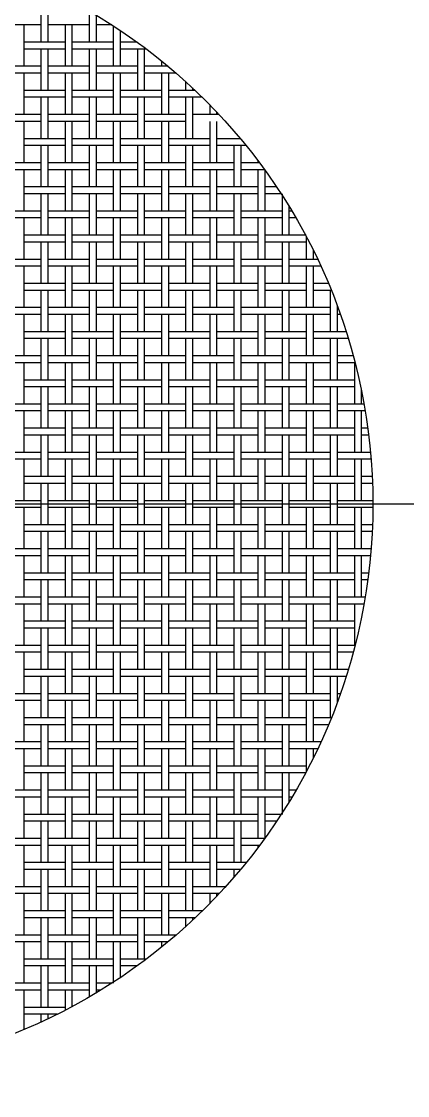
# Model space of a CAD drawing. Extents: x 0.5 to 91.8, y 0 to 64.7.
# Drawn here: x 45.62 to 55.79, y 22.13 to 50.39 of the extents above; entities that cross this region are included whole.
import ezdxf

# ---------------------------------------------------------------- set-up
doc = ezdxf.new("R2010")
doc.units = 0
doc.linetypes.add('CENTER', pattern=[50.8, 31.75, -6.35, 6.35, -6.35])
doc.layers.get('0').update_dxf_attribs({"linetype": 'CONTINUOUS'})
doc.layers.add('CENTER', color=1, linetype='CENTER')

msp = doc.modelspace()

# ---------------------------------------------------------------- linework, layer by layer
at = {"color": 7, "linetype": 'CONTINUOUS'}
for p, q in [((46.135, 50.935), (46.135, 49.845)), ((46.315, 50.935), (46.315, 49.845)), ((47.405, 50.663), (47.405, 49.845)), ((47.585, 50.557), (47.585, 49.845)), ((46.135, 50.3), (45.045, 50.3)), ((45.68, 50.3), (45.68, 49.21)), ((47.405, 50.3), (46.315, 50.3)), ((46.77, 50.3), (46.77, 49.21)), ((46.95, 50.3), (46.95, 49.21)), ((47.999, 50.3), (47.585, 50.3)), ((48.04, 50.273), (48.04, 49.21)), ((48.22, 50.154), (48.22, 49.21)), ((46.77, 49.845), (45.68, 49.845)), ((48.04, 49.845), (46.95, 49.845)), ((48.665, 49.845), (48.22, 49.845)), ((46.77, 49.665), (45.68, 49.665)), ((46.135, 49.665), (46.135, 48.575)), ((46.315, 49.665), (46.315, 48.575)), ((48.04, 49.665), (46.95, 49.665)), ((47.405, 49.665), (47.405, 48.575)), ((47.585, 49.665), (47.585, 48.575)), ((48.909, 49.665), (48.22, 49.665)), ((48.675, 49.665), (48.675, 48.575)), ((48.855, 49.665), (48.855, 48.575)), ((46.135, 49.21), (45.045, 49.21)), ((47.405, 49.21), (46.315, 49.21)), ((48.675, 49.21), (47.585, 49.21)), ((49.482, 49.21), (48.855, 49.21)), ((49.31, 49.351), (49.31, 49.21)), ((46.135, 49.03), (45.045, 49.03)), ((45.68, 49.03), (45.68, 47.94)), ((47.405, 49.03), (46.315, 49.03)), ((46.77, 49.03), (46.77, 47.94)), ((46.95, 49.03), (46.95, 47.94)), ((48.675, 49.03), (47.585, 49.03)), ((48.04, 49.03), (48.04, 47.94)), ((48.22, 49.03), (48.22, 47.94)), ((49.694, 49.03), (48.855, 49.03)), ((49.31, 49.03), (49.31, 47.94)), ((49.49, 49.03), (49.49, 47.94)), ((49.945, 48.807), (49.945, 48.575)), ((50.125, 48.642), (50.125, 48.575)), ((46.77, 48.575), (45.68, 48.575)), ((46.77, 48.395), (45.68, 48.395)), ((46.135, 48.395), (46.135, 47.305)), ((46.315, 48.395), (46.315, 47.305)), ((48.04, 48.575), (46.95, 48.575)), ((48.04, 48.395), (46.95, 48.395)), ((47.405, 48.395), (47.405, 47.305)), ((47.585, 48.395), (47.585, 47.305)), ((49.31, 48.575), (48.22, 48.575)), ((49.31, 48.395), (48.22, 48.395)), ((48.675, 48.395), (48.675, 47.305)), ((48.855, 48.395), (48.855, 47.305)), ((50.196, 48.575), (49.49, 48.575)), ((50.383, 48.395), (49.49, 48.395)), ((49.945, 48.395), (49.945, 47.305)), ((50.125, 48.395), (50.125, 47.305)), ((50.58, 48.197), (50.58, 47.94)), ((46.135, 47.94), (45.045, 47.94)), ((47.405, 47.94), (46.315, 47.94)), ((48.675, 47.94), (47.585, 47.94)), ((49.945, 47.94), (48.855, 47.94)), ((50.827, 47.94), (50.125, 47.94)), ((50.76, 48.011), (50.76, 47.94)), ((46.135, 47.76), (45.045, 47.76)), ((45.68, 47.76), (45.68, 46.67)), ((47.405, 47.76), (46.315, 47.76)), ((46.77, 47.76), (46.77, 46.67)), ((46.95, 47.76), (46.95, 46.67)), ((48.675, 47.76), (47.585, 47.76)), ((48.04, 47.76), (48.04, 46.67)), ((48.22, 47.76), (48.22, 46.67)), ((49.945, 47.76), (48.855, 47.76)), ((49.31, 47.76), (49.31, 46.67)), ((49.49, 47.76), (49.49, 46.67)), ((50.58, 47.76), (50.58, 46.67)), ((50.76, 47.76), (50.76, 46.67)), ((46.77, 47.305), (45.68, 47.305)), ((48.04, 47.305), (46.95, 47.305)), ((49.31, 47.305), (48.22, 47.305)), ((50.58, 47.305), (49.49, 47.305)), ((51.389, 47.305), (50.76, 47.305)), ((46.77, 47.125), (45.68, 47.125)), ((46.135, 47.125), (46.135, 46.035)), ((46.315, 47.125), (46.315, 46.035)), ((48.04, 47.125), (46.95, 47.125)), ((47.405, 47.125), (47.405, 46.035)), ((47.585, 47.125), (47.585, 46.035)), ((49.31, 47.125), (48.22, 47.125)), ((48.675, 47.125), (48.675, 46.035)), ((48.855, 47.125), (48.855, 46.035)), ((50.58, 47.125), (49.49, 47.125)), ((49.945, 47.125), (49.945, 46.035)), ((50.125, 47.125), (50.125, 46.035)), ((51.537, 47.125), (50.76, 47.125)), ((51.215, 47.125), (51.215, 46.035)), ((51.395, 47.125), (51.395, 46.035)), ((46.135, 46.67), (45.045, 46.67)), ((47.405, 46.67), (46.315, 46.67)), ((48.675, 46.67), (47.585, 46.67)), ((49.945, 46.67), (48.855, 46.67)), ((51.215, 46.67), (50.125, 46.67)), ((51.89, 46.67), (51.395, 46.67)), ((51.85, 46.723), (51.85, 46.67)), ((46.135, 46.49), (45.045, 46.49)), ((45.68, 46.49), (45.68, 45.4)), ((47.405, 46.49), (46.315, 46.49)), ((46.77, 46.49), (46.77, 45.4)), ((46.95, 46.49), (46.95, 45.4)), ((48.675, 46.49), (47.585, 46.49)), ((48.04, 46.49), (48.04, 45.4)), ((48.22, 46.49), (48.22, 45.4)), ((49.945, 46.49), (48.855, 46.49)), ((49.31, 46.49), (49.31, 45.4)), ((49.49, 46.49), (49.49, 45.4)), ((51.215, 46.49), (50.125, 46.49)), ((50.58, 46.49), (50.58, 45.4)), ((50.76, 46.49), (50.76, 45.4)), ((52.023, 46.49), (51.395, 46.49)), ((51.85, 46.49), (51.85, 45.4)), ((52.03, 46.49), (52.03, 45.4)), ((46.77, 46.035), (45.68, 46.035)), ((46.77, 45.855), (45.68, 45.855)), ((46.135, 45.855), (46.135, 44.765)), ((46.315, 45.855), (46.315, 44.765)), ((48.04, 46.035), (46.95, 46.035)), ((48.04, 45.855), (46.95, 45.855)), ((47.405, 45.855), (47.405, 44.765)), ((47.585, 45.855), (47.585, 44.765)), ((49.31, 46.035), (48.22, 46.035)), ((49.31, 45.855), (48.22, 45.855)), ((48.675, 45.855), (48.675, 44.765)), ((48.855, 45.855), (48.855, 44.765)), ((50.58, 46.035), (49.49, 46.035)), ((50.58, 45.855), (49.49, 45.855)), ((49.945, 45.855), (49.945, 44.765)), ((50.125, 45.855), (50.125, 44.765)), ((51.85, 46.035), (50.76, 46.035)), ((51.85, 45.855), (50.76, 45.855)), ((51.215, 45.855), (51.215, 44.765)), ((51.395, 45.855), (51.395, 44.765)), ((52.34, 46.035), (52.03, 46.035)), ((52.459, 45.855), (52.03, 45.855)), ((52.485, 45.855), (52.485, 44.765)), ((52.665, 45.527), (52.665, 44.765)), ((46.135, 45.4), (45.045, 45.4)), ((47.405, 45.4), (46.315, 45.4)), ((48.675, 45.4), (47.585, 45.4)), ((49.945, 45.4), (48.855, 45.4)), ((51.215, 45.4), (50.125, 45.4)), ((52.485, 45.4), (51.395, 45.4)), ((52.742, 45.4), (52.665, 45.4)), ((46.135, 45.22), (45.045, 45.22)), ((45.68, 45.22), (45.68, 44.13)), ((47.405, 45.22), (46.315, 45.22)), ((46.77, 45.22), (46.77, 44.13)), ((46.95, 45.22), (46.95, 44.13)), ((48.675, 45.22), (47.585, 45.22)), ((48.04, 45.22), (48.04, 44.13)), ((48.22, 45.22), (48.22, 44.13)), ((49.945, 45.22), (48.855, 45.22)), ((49.31, 45.22), (49.31, 44.13)), ((49.49, 45.22), (49.49, 44.13)), ((51.215, 45.22), (50.125, 45.22)), ((50.58, 45.22), (50.58, 44.13)), ((50.76, 45.22), (50.76, 44.13)), ((52.485, 45.22), (51.395, 45.22)), ((51.85, 45.22), (51.85, 44.13)), ((52.03, 45.22), (52.03, 44.13)), ((52.848, 45.22), (52.665, 45.22)), ((46.77, 44.765), (45.68, 44.765)), ((48.04, 44.765), (46.95, 44.765)), ((49.31, 44.765), (48.22, 44.765)), ((50.58, 44.765), (49.49, 44.765)), ((51.85, 44.765), (50.76, 44.765)), ((53.12, 44.765), (52.03, 44.765)), ((53.12, 44.731), (53.12, 44.13)), ((46.77, 44.585), (45.68, 44.585)), ((46.135, 44.585), (46.135, 43.495)), ((46.315, 44.585), (46.315, 43.495)), ((48.04, 44.585), (46.95, 44.585)), ((47.405, 44.585), (47.405, 43.495)), ((47.585, 44.585), (47.585, 43.495)), ((49.31, 44.585), (48.22, 44.585)), ((48.675, 44.585), (48.675, 43.495)), ((48.855, 44.585), (48.855, 43.495)), ((50.58, 44.585), (49.49, 44.585)), ((49.945, 44.585), (49.945, 43.495)), ((50.125, 44.585), (50.125, 43.495)), ((51.85, 44.585), (50.76, 44.585)), ((51.215, 44.585), (51.215, 43.495)), ((51.395, 44.585), (51.395, 43.495)), ((53.12, 44.585), (52.03, 44.585)), ((52.485, 44.585), (52.485, 43.495)), ((52.665, 44.585), (52.665, 43.495)), ((53.3, 44.381), (53.3, 44.13)), ((46.135, 44.13), (45.045, 44.13)), ((47.405, 44.13), (46.315, 44.13)), ((48.675, 44.13), (47.585, 44.13)), ((49.945, 44.13), (48.855, 44.13)), ((51.215, 44.13), (50.125, 44.13)), ((52.485, 44.13), (51.395, 44.13)), ((53.423, 44.13), (52.665, 44.13)), ((46.135, 43.95), (45.045, 43.95)), ((45.68, 43.95), (45.68, 42.86)), ((47.405, 43.95), (46.315, 43.95)), ((46.77, 43.95), (46.77, 42.86)), ((46.95, 43.95), (46.95, 42.86)), ((48.675, 43.95), (47.585, 43.95)), ((48.04, 43.95), (48.04, 42.86)), ((48.22, 43.95), (48.22, 42.86)), ((49.945, 43.95), (48.855, 43.95)), ((49.31, 43.95), (49.31, 42.86)), ((49.49, 43.95), (49.49, 42.86)), ((51.215, 43.95), (50.125, 43.95)), ((50.58, 43.95), (50.58, 42.86)), ((50.76, 43.95), (50.76, 42.86)), ((52.485, 43.95), (51.395, 43.95)), ((51.85, 43.95), (51.85, 42.86)), ((52.03, 43.95), (52.03, 42.86)), ((53.507, 43.95), (52.665, 43.95)), ((53.12, 43.95), (53.12, 42.86)), ((53.3, 43.95), (53.3, 42.86)), ((46.77, 43.495), (45.68, 43.495)), ((46.77, 43.315), (45.68, 43.315)), ((46.135, 43.315), (46.135, 42.225)), ((46.315, 43.315), (46.315, 42.225)), ((48.04, 43.495), (46.95, 43.495)), ((48.04, 43.315), (46.95, 43.315)), ((47.405, 43.315), (47.405, 42.225)), ((47.585, 43.315), (47.585, 42.225)), ((49.31, 43.495), (48.22, 43.495)), ((49.31, 43.315), (48.22, 43.315)), ((48.675, 43.315), (48.675, 42.225)), ((48.855, 43.315), (48.855, 42.225)), ((50.58, 43.495), (49.49, 43.495)), ((50.58, 43.315), (49.49, 43.315)), ((49.945, 43.315), (49.945, 42.225)), ((50.125, 43.315), (50.125, 42.225)), ((51.85, 43.495), (50.76, 43.495)), ((51.85, 43.315), (50.76, 43.315)), ((51.215, 43.315), (51.215, 42.225)), ((51.395, 43.315), (51.395, 42.225)), ((53.12, 43.495), (52.03, 43.495)), ((53.12, 43.315), (52.03, 43.315)), ((52.485, 43.315), (52.485, 42.225)), ((52.665, 43.315), (52.665, 42.225)), ((53.707, 43.495), (53.3, 43.495)), ((53.781, 43.315), (53.3, 43.315)), ((53.755, 43.315), (53.755, 42.225)), ((46.135, 42.86), (45.045, 42.86)), ((46.135, 42.68), (45.045, 42.68)), ((45.68, 42.68), (45.68, 41.59)), ((47.405, 42.86), (46.315, 42.86)), ((47.405, 42.68), (46.315, 42.68)), ((46.77, 42.68), (46.77, 41.59)), ((46.95, 42.68), (46.95, 41.59)), ((48.675, 42.86), (47.585, 42.86)), ((48.675, 42.68), (47.585, 42.68)), ((48.04, 42.68), (48.04, 41.59)), ((48.22, 42.68), (48.22, 41.59)), ((49.945, 42.86), (48.855, 42.86)), ((49.945, 42.68), (48.855, 42.68)), ((49.31, 42.68), (49.31, 41.59)), ((49.49, 42.68), (49.49, 41.59)), ((51.215, 42.86), (50.125, 42.86)), ((51.215, 42.68), (50.125, 42.68)), ((50.58, 42.68), (50.58, 41.59)), ((50.76, 42.68), (50.76, 41.59)), ((52.485, 42.86), (51.395, 42.86)), ((52.485, 42.68), (51.395, 42.68)), ((51.85, 42.68), (51.85, 41.59)), ((52.03, 42.68), (52.03, 41.59)), ((53.755, 42.86), (52.665, 42.86)), ((53.755, 42.68), (52.665, 42.68)), ((53.12, 42.68), (53.12, 41.59)), ((53.3, 42.68), (53.3, 41.59)), ((53.935, 42.917), (53.935, 42.225)), ((53.956, 42.86), (53.935, 42.86)), ((54.021, 42.68), (53.935, 42.68)), ((46.77, 42.225), (45.68, 42.225)), ((48.04, 42.225), (46.95, 42.225)), ((49.31, 42.225), (48.22, 42.225)), ((50.58, 42.225), (49.49, 42.225)), ((51.85, 42.225), (50.76, 42.225)), ((53.12, 42.225), (52.03, 42.225)), ((54.174, 42.225), (53.3, 42.225)), ((46.77, 42.045), (45.68, 42.045)), ((46.135, 42.045), (46.135, 40.955)), ((46.315, 42.045), (46.315, 40.955)), ((48.04, 42.045), (46.95, 42.045)), ((47.405, 42.045), (47.405, 40.955)), ((47.585, 42.045), (47.585, 40.955)), ((49.31, 42.045), (48.22, 42.045)), ((48.675, 42.045), (48.675, 40.955)), ((48.855, 42.045), (48.855, 40.955)), ((50.58, 42.045), (49.49, 42.045)), ((49.945, 42.045), (49.945, 40.955)), ((50.125, 42.045), (50.125, 40.955)), ((51.85, 42.045), (50.76, 42.045)), ((51.215, 42.045), (51.215, 40.955)), ((51.395, 42.045), (51.395, 40.955)), ((53.12, 42.045), (52.03, 42.045)), ((52.485, 42.045), (52.485, 40.955)), ((52.665, 42.045), (52.665, 40.955)), ((54.229, 42.045), (53.3, 42.045)), ((53.755, 42.045), (53.755, 40.955)), ((53.935, 42.045), (53.935, 40.955)), ((46.135, 41.59), (45.045, 41.59)), ((47.405, 41.59), (46.315, 41.59)), ((48.675, 41.59), (47.585, 41.59)), ((49.945, 41.59), (48.855, 41.59)), ((51.215, 41.59), (50.125, 41.59)), ((52.485, 41.59), (51.395, 41.59)), ((53.755, 41.59), (52.665, 41.59)), ((54.36, 41.59), (53.935, 41.59)), ((46.135, 41.41), (45.045, 41.41)), ((45.68, 41.41), (45.68, 40.32)), ((47.405, 41.41), (46.315, 41.41)), ((46.77, 41.41), (46.77, 40.32)), ((46.95, 41.41), (46.95, 40.32)), ((48.675, 41.41), (47.585, 41.41)), ((48.04, 41.41), (48.04, 40.32)), ((48.22, 41.41), (48.22, 40.32)), ((49.945, 41.41), (48.855, 41.41)), ((49.31, 41.41), (49.31, 40.32)), ((49.49, 41.41), (49.49, 40.32)), ((51.215, 41.41), (50.125, 41.41)), ((50.58, 41.41), (50.58, 40.32)), ((50.76, 41.41), (50.76, 40.32)), ((52.485, 41.41), (51.395, 41.41)), ((51.85, 41.41), (51.85, 40.32)), ((52.03, 41.41), (52.03, 40.32)), ((53.755, 41.41), (52.665, 41.41)), ((53.12, 41.41), (53.12, 40.32)), ((53.3, 41.41), (53.3, 40.32)), ((54.407, 41.41), (53.935, 41.41)), ((54.39, 41.41), (54.39, 40.32)), ((46.77, 40.955), (45.68, 40.955)), ((46.77, 40.775), (45.68, 40.775)), ((46.135, 40.775), (46.135, 39.685)), ((46.315, 40.775), (46.315, 39.685)), ((48.04, 40.955), (46.95, 40.955)), ((48.04, 40.775), (46.95, 40.775)), ((47.405, 40.775), (47.405, 39.685)), ((47.585, 40.775), (47.585, 39.685)), ((49.31, 40.955), (48.22, 40.955)), ((49.31, 40.775), (48.22, 40.775)), ((48.675, 40.775), (48.675, 39.685)), ((48.855, 40.775), (48.855, 39.685)), ((50.58, 40.955), (49.49, 40.955)), ((50.58, 40.775), (49.49, 40.775)), ((49.945, 40.775), (49.945, 39.685)), ((50.125, 40.775), (50.125, 39.685)), ((51.85, 40.955), (50.76, 40.955)), ((51.85, 40.775), (50.76, 40.775)), ((51.215, 40.775), (51.215, 39.685)), ((51.395, 40.775), (51.395, 39.685)), ((53.12, 40.955), (52.03, 40.955)), ((53.12, 40.775), (52.03, 40.775)), ((52.485, 40.775), (52.485, 39.685)), ((52.665, 40.775), (52.665, 39.685)), ((54.39, 40.955), (53.3, 40.955)), ((54.39, 40.775), (53.3, 40.775)), ((53.755, 40.775), (53.755, 39.685)), ((53.935, 40.775), (53.935, 39.685)), ((54.57, 40.7), (54.57, 40.32)), ((46.135, 40.32), (45.045, 40.32)), ((46.135, 40.14), (45.045, 40.14)), ((45.68, 40.14), (45.68, 39.05)), ((47.405, 40.32), (46.315, 40.32)), ((47.405, 40.14), (46.315, 40.14)), ((46.77, 40.14), (46.77, 39.05)), ((46.95, 40.14), (46.95, 39.05)), ((48.675, 40.32), (47.585, 40.32)), ((48.675, 40.14), (47.585, 40.14)), ((48.04, 40.14), (48.04, 39.05)), ((48.22, 40.14), (48.22, 39.05)), ((49.945, 40.32), (48.855, 40.32)), ((49.945, 40.14), (48.855, 40.14)), ((49.31, 40.14), (49.31, 39.05)), ((49.49, 40.14), (49.49, 39.05)), ((51.215, 40.32), (50.125, 40.32)), ((51.215, 40.14), (50.125, 40.14)), ((50.58, 40.14), (50.58, 39.05)), ((50.76, 40.14), (50.76, 39.05)), ((52.485, 40.32), (51.395, 40.32)), ((52.485, 40.14), (51.395, 40.14)), ((51.85, 40.14), (51.85, 39.05)), ((52.03, 40.14), (52.03, 39.05)), ((53.755, 40.32), (52.665, 40.32)), ((53.755, 40.14), (52.665, 40.14)), ((53.12, 40.14), (53.12, 39.05)), ((53.3, 40.14), (53.3, 39.05)), ((54.643, 40.32), (53.935, 40.32)), ((54.674, 40.14), (53.935, 40.14)), ((54.39, 40.14), (54.39, 39.05)), ((54.57, 40.14), (54.57, 39.05)), ((46.77, 39.685), (45.68, 39.685)), ((48.04, 39.685), (46.95, 39.685)), ((49.31, 39.685), (48.22, 39.685)), ((50.58, 39.685), (49.49, 39.685)), ((51.85, 39.685), (50.76, 39.685)), ((53.12, 39.685), (52.03, 39.685)), ((54.39, 39.685), (53.3, 39.685)), ((54.742, 39.685), (54.57, 39.685)), ((46.77, 39.505), (45.68, 39.505)), ((46.135, 39.505), (46.135, 38.415)), ((46.315, 39.505), (46.315, 38.415)), ((48.04, 39.505), (46.95, 39.505)), ((47.405, 39.505), (47.405, 38.415)), ((47.585, 39.505), (47.585, 38.415)), ((49.31, 39.505), (48.22, 39.505)), ((48.675, 39.505), (48.675, 38.415)), ((48.855, 39.505), (48.855, 38.415)), ((50.58, 39.505), (49.49, 39.505)), ((49.945, 39.505), (49.945, 38.415)), ((50.125, 39.505), (50.125, 38.415)), ((51.85, 39.505), (50.76, 39.505)), ((51.215, 39.505), (51.215, 38.415)), ((51.395, 39.505), (51.395, 38.415)), ((53.12, 39.505), (52.03, 39.505)), ((52.485, 39.505), (52.485, 38.415)), ((52.665, 39.505), (52.665, 38.415)), ((54.39, 39.505), (53.3, 39.505)), ((53.755, 39.505), (53.755, 38.415)), ((53.935, 39.505), (53.935, 38.415)), ((54.765, 39.505), (54.57, 39.505)), ((46.135, 39.05), (45.045, 39.05)), ((47.405, 39.05), (46.315, 39.05)), ((48.675, 39.05), (47.585, 39.05)), ((49.945, 39.05), (48.855, 39.05)), ((51.215, 39.05), (50.125, 39.05)), ((52.485, 39.05), (51.395, 39.05)), ((53.755, 39.05), (52.665, 39.05)), ((54.814, 39.05), (53.935, 39.05)), ((46.135, 38.87), (45.045, 38.87)), ((45.68, 38.87), (45.68, 37.78)), ((47.405, 38.87), (46.315, 38.87)), ((46.77, 38.87), (46.77, 37.78)), ((46.95, 38.87), (46.95, 37.78)), ((48.675, 38.87), (47.585, 38.87)), ((48.04, 38.87), (48.04, 37.78)), ((48.22, 38.87), (48.22, 37.78)), ((49.945, 38.87), (48.855, 38.87)), ((49.31, 38.87), (49.31, 37.78)), ((49.49, 38.87), (49.49, 37.78)), ((51.215, 38.87), (50.125, 38.87)), ((50.58, 38.87), (50.58, 37.78)), ((50.76, 38.87), (50.76, 37.78)), ((52.485, 38.87), (51.395, 38.87)), ((51.85, 38.87), (51.85, 37.78)), ((52.03, 38.87), (52.03, 37.78)), ((53.755, 38.87), (52.665, 38.87)), ((53.12, 38.87), (53.12, 37.78)), ((53.3, 38.87), (53.3, 37.78)), ((54.829, 38.87), (53.935, 38.87)), ((54.39, 38.87), (54.39, 37.78)), ((54.57, 38.87), (54.57, 37.78)), ((46.77, 38.415), (45.68, 38.415)), ((46.77, 38.235), (45.68, 38.235)), ((46.135, 38.235), (46.135, 37.145)), ((46.315, 38.235), (46.315, 37.145)), ((48.04, 38.415), (46.95, 38.415)), ((48.04, 38.235), (46.95, 38.235)), ((47.405, 38.235), (47.405, 37.145)), ((47.585, 38.235), (47.585, 37.145)), ((49.31, 38.415), (48.22, 38.415)), ((49.31, 38.235), (48.22, 38.235)), ((48.675, 38.235), (48.675, 37.145)), ((48.855, 38.235), (48.855, 37.145)), ((50.58, 38.415), (49.49, 38.415)), ((50.58, 38.235), (49.49, 38.235)), ((49.945, 38.235), (49.945, 37.145)), ((50.125, 38.235), (50.125, 37.145)), ((51.85, 38.415), (50.76, 38.415)), ((51.85, 38.235), (50.76, 38.235)), ((51.215, 38.235), (51.215, 37.145)), ((51.395, 38.235), (51.395, 37.145)), ((53.12, 38.415), (52.03, 38.415)), ((53.12, 38.235), (52.03, 38.235)), ((52.485, 38.235), (52.485, 37.145)), ((52.665, 38.235), (52.665, 37.145)), ((54.39, 38.415), (53.3, 38.415)), ((54.39, 38.235), (53.3, 38.235)), ((53.755, 38.235), (53.755, 37.145)), ((53.935, 38.235), (53.935, 37.145)), ((54.858, 38.415), (54.57, 38.415)), ((54.875, 38.235), (54.57, 38.235)), ((46.135, 37.78), (45.045, 37.78)), ((46.135, 37.6), (45.045, 37.6)), ((45.68, 37.6), (45.68, 36.51)), ((47.405, 37.78), (46.315, 37.78)), ((47.405, 37.6), (46.315, 37.6)), ((46.77, 37.6), (46.77, 36.51)), ((46.95, 37.6), (46.95, 36.51)), ((48.675, 37.78), (47.585, 37.78)), ((48.675, 37.6), (47.585, 37.6)), ((48.04, 37.6), (48.04, 36.51)), ((48.22, 37.6), (48.22, 36.51)), ((49.945, 37.78), (48.855, 37.78)), ((49.945, 37.6), (48.855, 37.6)), ((49.31, 37.6), (49.31, 36.51)), ((49.49, 37.6), (49.49, 36.51)), ((51.215, 37.78), (50.125, 37.78)), ((51.215, 37.6), (50.125, 37.6)), ((50.58, 37.6), (50.58, 36.51)), ((50.76, 37.6), (50.76, 36.51)), ((52.485, 37.78), (51.395, 37.78)), ((52.485, 37.6), (51.395, 37.6)), ((51.85, 37.6), (51.85, 36.51)), ((52.03, 37.6), (52.03, 36.51)), ((53.755, 37.78), (52.665, 37.78)), ((53.755, 37.6), (52.665, 37.6)), ((53.12, 37.6), (53.12, 36.51)), ((53.3, 37.6), (53.3, 36.51)), ((54.875, 37.78), (53.935, 37.78)), ((54.875, 37.6), (53.935, 37.6)), ((54.39, 37.6), (54.39, 36.51)), ((54.57, 37.6), (54.57, 36.51)), ((46.77, 37.145), (45.68, 37.145)), ((48.04, 37.145), (46.95, 37.145)), ((49.31, 37.145), (48.22, 37.145)), ((50.58, 37.145), (49.49, 37.145)), ((51.85, 37.145), (50.76, 37.145)), ((53.12, 37.145), (52.03, 37.145)), ((54.39, 37.145), (53.3, 37.145)), ((54.866, 37.145), (54.57, 37.145)), ((46.77, 36.965), (45.68, 36.965)), ((46.135, 36.965), (46.135, 35.875)), ((46.315, 36.965), (46.315, 35.875)), ((48.04, 36.965), (46.95, 36.965)), ((47.405, 36.965), (47.405, 35.875)), ((47.585, 36.965), (47.585, 35.875)), ((49.31, 36.965), (48.22, 36.965)), ((48.675, 36.965), (48.675, 35.875)), ((48.855, 36.965), (48.855, 35.875)), ((50.58, 36.965), (49.49, 36.965)), ((49.945, 36.965), (49.945, 35.875)), ((50.125, 36.965), (50.125, 35.875)), ((51.85, 36.965), (50.76, 36.965)), ((51.215, 36.965), (51.215, 35.875)), ((51.395, 36.965), (51.395, 35.875)), ((53.12, 36.965), (52.03, 36.965)), ((52.485, 36.965), (52.485, 35.875)), ((52.665, 36.965), (52.665, 35.875)), ((54.39, 36.965), (53.3, 36.965)), ((53.755, 36.965), (53.755, 35.875)), ((53.935, 36.965), (53.935, 35.875)), ((54.858, 36.965), (54.57, 36.965)), ((46.135, 36.51), (45.045, 36.51)), ((47.405, 36.51), (46.315, 36.51)), ((48.675, 36.51), (47.585, 36.51)), ((49.945, 36.51), (48.855, 36.51)), ((51.215, 36.51), (50.125, 36.51)), ((52.485, 36.51), (51.395, 36.51)), ((53.755, 36.51), (52.665, 36.51)), ((54.829, 36.51), (53.935, 36.51)), ((46.135, 36.33), (45.045, 36.33)), ((45.68, 36.33), (45.68, 35.24)), ((47.405, 36.33), (46.315, 36.33)), ((46.77, 36.33), (46.77, 35.24)), ((46.95, 36.33), (46.95, 35.24)), ((48.675, 36.33), (47.585, 36.33)), ((48.04, 36.33), (48.04, 35.24)), ((48.22, 36.33), (48.22, 35.24)), ((49.945, 36.33), (48.855, 36.33)), ((49.31, 36.33), (49.31, 35.24)), ((49.49, 36.33), (49.49, 35.24)), ((51.215, 36.33), (50.125, 36.33)), ((50.58, 36.33), (50.58, 35.24)), ((50.76, 36.33), (50.76, 35.24)), ((52.485, 36.33), (51.395, 36.33)), ((51.85, 36.33), (51.85, 35.24)), ((52.03, 36.33), (52.03, 35.24)), ((53.755, 36.33), (52.665, 36.33)), ((53.12, 36.33), (53.12, 35.24)), ((53.3, 36.33), (53.3, 35.24)), ((54.814, 36.33), (53.935, 36.33)), ((54.39, 36.33), (54.39, 35.24)), ((54.57, 36.33), (54.57, 35.24)), ((46.77, 35.875), (45.68, 35.875)), ((46.77, 35.695), (45.68, 35.695)), ((46.135, 35.695), (46.135, 34.605)), ((46.315, 35.695), (46.315, 34.605)), ((48.04, 35.875), (46.95, 35.875)), ((48.04, 35.695), (46.95, 35.695)), ((47.405, 35.695), (47.405, 34.605)), ((47.585, 35.695), (47.585, 34.605)), ((49.31, 35.875), (48.22, 35.875)), ((49.31, 35.695), (48.22, 35.695)), ((48.675, 35.695), (48.675, 34.605)), ((48.855, 35.695), (48.855, 34.605)), ((50.58, 35.875), (49.49, 35.875)), ((50.58, 35.695), (49.49, 35.695)), ((49.945, 35.695), (49.945, 34.605)), ((50.125, 35.695), (50.125, 34.605)), ((51.85, 35.875), (50.76, 35.875)), ((51.85, 35.695), (50.76, 35.695)), ((51.215, 35.695), (51.215, 34.605)), ((51.395, 35.695), (51.395, 34.605)), ((53.12, 35.875), (52.03, 35.875)), ((53.12, 35.695), (52.03, 35.695)), ((52.485, 35.695), (52.485, 34.605)), ((52.665, 35.695), (52.665, 34.605)), ((54.39, 35.875), (53.3, 35.875)), ((54.39, 35.695), (53.3, 35.695)), ((53.755, 35.695), (53.755, 34.605)), ((53.935, 35.695), (53.935, 34.605)), ((54.765, 35.875), (54.57, 35.875)), ((54.742, 35.695), (54.57, 35.695)), ((46.135, 35.24), (45.045, 35.24)), ((46.135, 35.06), (45.045, 35.06)), ((45.68, 35.06), (45.68, 33.97)), ((47.405, 35.24), (46.315, 35.24)), ((47.405, 35.06), (46.315, 35.06)), ((46.77, 35.06), (46.77, 33.97)), ((46.95, 35.06), (46.95, 33.97)), ((48.675, 35.24), (47.585, 35.24)), ((48.675, 35.06), (47.585, 35.06)), ((48.04, 35.06), (48.04, 33.97)), ((48.22, 35.06), (48.22, 33.97)), ((49.945, 35.24), (48.855, 35.24)), ((49.945, 35.06), (48.855, 35.06)), ((49.31, 35.06), (49.31, 33.97)), ((49.49, 35.06), (49.49, 33.97)), ((51.215, 35.24), (50.125, 35.24)), ((51.215, 35.06), (50.125, 35.06)), ((50.58, 35.06), (50.58, 33.97)), ((50.76, 35.06), (50.76, 33.97)), ((52.485, 35.24), (51.395, 35.24)), ((52.485, 35.06), (51.395, 35.06)), ((51.85, 35.06), (51.85, 33.97)), ((52.03, 35.06), (52.03, 33.97)), ((53.755, 35.24), (52.665, 35.24)), ((53.755, 35.06), (52.665, 35.06)), ((53.12, 35.06), (53.12, 33.97)), ((53.3, 35.06), (53.3, 33.97)), ((54.674, 35.24), (53.935, 35.24)), ((54.643, 35.06), (53.935, 35.06)), ((54.39, 35.06), (54.39, 33.97)), ((46.77, 34.605), (45.68, 34.605)), ((48.04, 34.605), (46.95, 34.605)), ((49.31, 34.605), (48.22, 34.605)), ((50.58, 34.605), (49.49, 34.605)), ((51.85, 34.605), (50.76, 34.605)), ((53.12, 34.605), (52.03, 34.605)), ((54.39, 34.605), (53.3, 34.605)), ((46.77, 34.425), (45.68, 34.425)), ((46.135, 34.425), (46.135, 33.335)), ((46.315, 34.425), (46.315, 33.335)), ((48.04, 34.425), (46.95, 34.425)), ((47.405, 34.425), (47.405, 33.335)), ((47.585, 34.425), (47.585, 33.335)), ((49.31, 34.425), (48.22, 34.425)), ((48.675, 34.425), (48.675, 33.335)), ((48.855, 34.425), (48.855, 33.335)), ((50.58, 34.425), (49.49, 34.425)), ((49.945, 34.425), (49.945, 33.335)), ((50.125, 34.425), (50.125, 33.335)), ((51.85, 34.425), (50.76, 34.425)), ((51.215, 34.425), (51.215, 33.335)), ((51.395, 34.425), (51.395, 33.335)), ((53.12, 34.425), (52.03, 34.425)), ((52.485, 34.425), (52.485, 33.335)), ((52.665, 34.425), (52.665, 33.335)), ((54.39, 34.425), (53.3, 34.425)), ((53.755, 34.425), (53.755, 33.335)), ((53.935, 34.425), (53.935, 33.335)), ((46.135, 33.97), (45.045, 33.97)), ((47.405, 33.97), (46.315, 33.97)), ((48.675, 33.97), (47.585, 33.97)), ((49.945, 33.97), (48.855, 33.97)), ((51.215, 33.97), (50.125, 33.97)), ((52.485, 33.97), (51.395, 33.97)), ((53.755, 33.97), (52.665, 33.97)), ((54.407, 33.97), (53.935, 33.97)), ((46.135, 33.79), (45.045, 33.79)), ((45.68, 33.79), (45.68, 32.7)), ((47.405, 33.79), (46.315, 33.79)), ((46.77, 33.79), (46.77, 32.7)), ((46.95, 33.79), (46.95, 32.7)), ((48.675, 33.79), (47.585, 33.79)), ((48.04, 33.79), (48.04, 32.7)), ((48.22, 33.79), (48.22, 32.7)), ((49.945, 33.79), (48.855, 33.79)), ((49.31, 33.79), (49.31, 32.7)), ((49.49, 33.79), (49.49, 32.7)), ((51.215, 33.79), (50.125, 33.79)), ((50.58, 33.79), (50.58, 32.7)), ((50.76, 33.79), (50.76, 32.7)), ((52.485, 33.79), (51.395, 33.79)), ((51.85, 33.79), (51.85, 32.7)), ((52.03, 33.79), (52.03, 32.7)), ((53.755, 33.79), (52.665, 33.79)), ((53.12, 33.79), (53.12, 32.7)), ((53.3, 33.79), (53.3, 32.7)), ((54.36, 33.79), (53.935, 33.79)), ((46.77, 33.335), (45.68, 33.335)), ((46.77, 33.155), (45.68, 33.155)), ((46.135, 33.155), (46.135, 32.065)), ((46.315, 33.155), (46.315, 32.065)), ((48.04, 33.335), (46.95, 33.335)), ((48.04, 33.155), (46.95, 33.155)), ((47.405, 33.155), (47.405, 32.065)), ((47.585, 33.155), (47.585, 32.065)), ((49.31, 33.335), (48.22, 33.335)), ((49.31, 33.155), (48.22, 33.155)), ((48.675, 33.155), (48.675, 32.065)), ((48.855, 33.155), (48.855, 32.065)), ((50.58, 33.335), (49.49, 33.335)), ((50.58, 33.155), (49.49, 33.155)), ((49.945, 33.155), (49.945, 32.065)), ((50.125, 33.155), (50.125, 32.065)), ((51.85, 33.335), (50.76, 33.335)), ((51.85, 33.155), (50.76, 33.155)), ((51.215, 33.155), (51.215, 32.065)), ((51.395, 33.155), (51.395, 32.065)), ((53.12, 33.335), (52.03, 33.335)), ((53.12, 33.155), (52.03, 33.155)), ((52.485, 33.155), (52.485, 32.065)), ((52.665, 33.155), (52.665, 32.065)), ((54.229, 33.335), (53.3, 33.335)), ((54.174, 33.155), (53.3, 33.155)), ((53.755, 33.155), (53.755, 32.065)), ((53.935, 33.155), (53.935, 32.464)), ((46.135, 32.7), (45.045, 32.7)), ((46.135, 32.52), (45.045, 32.52)), ((45.68, 32.52), (45.68, 31.43)), ((47.405, 32.7), (46.315, 32.7)), ((47.405, 32.52), (46.315, 32.52)), ((46.77, 32.52), (46.77, 31.43)), ((46.95, 32.52), (46.95, 31.43)), ((48.675, 32.7), (47.585, 32.7)), ((48.675, 32.52), (47.585, 32.52)), ((48.04, 32.52), (48.04, 31.43)), ((48.22, 32.52), (48.22, 31.43)), ((49.945, 32.7), (48.855, 32.7)), ((49.945, 32.52), (48.855, 32.52)), ((49.31, 32.52), (49.31, 31.43)), ((49.49, 32.52), (49.49, 31.43)), ((51.215, 32.7), (50.125, 32.7)), ((51.215, 32.52), (50.125, 32.52)), ((50.58, 32.52), (50.58, 31.43)), ((50.76, 32.52), (50.76, 31.43)), ((52.485, 32.7), (51.395, 32.7)), ((52.485, 32.52), (51.395, 32.52)), ((51.85, 32.52), (51.85, 31.43)), ((52.03, 32.52), (52.03, 31.43)), ((53.755, 32.7), (52.665, 32.7)), ((53.755, 32.52), (52.665, 32.52)), ((53.12, 32.52), (53.12, 31.43)), ((53.3, 32.52), (53.3, 31.43)), ((54.021, 32.7), (53.935, 32.7)), ((53.956, 32.52), (53.935, 32.52)), ((46.77, 32.065), (45.68, 32.065)), ((48.04, 32.065), (46.95, 32.065)), ((49.31, 32.065), (48.22, 32.065)), ((50.58, 32.065), (49.49, 32.065)), ((51.85, 32.065), (50.76, 32.065)), ((53.12, 32.065), (52.03, 32.065)), ((53.781, 32.065), (53.3, 32.065)), ((46.77, 31.885), (45.68, 31.885)), ((46.135, 31.885), (46.135, 30.795)), ((46.315, 31.885), (46.315, 30.795)), ((48.04, 31.885), (46.95, 31.885)), ((47.405, 31.885), (47.405, 30.795)), ((47.585, 31.885), (47.585, 30.795)), ((49.31, 31.885), (48.22, 31.885)), ((48.675, 31.885), (48.675, 30.795)), ((48.855, 31.885), (48.855, 30.795)), ((50.58, 31.885), (49.49, 31.885)), ((49.945, 31.885), (49.945, 30.795)), ((50.125, 31.885), (50.125, 30.795)), ((51.85, 31.885), (50.76, 31.885)), ((51.215, 31.885), (51.215, 30.795)), ((51.395, 31.885), (51.395, 30.795)), ((53.12, 31.885), (52.03, 31.885)), ((52.485, 31.885), (52.485, 30.795)), ((52.665, 31.885), (52.665, 30.795)), ((53.707, 31.885), (53.3, 31.885)), ((46.135, 31.43), (45.045, 31.43)), ((47.405, 31.43), (46.315, 31.43)), ((48.675, 31.43), (47.585, 31.43)), ((49.945, 31.43), (48.855, 31.43)), ((51.215, 31.43), (50.125, 31.43)), ((52.485, 31.43), (51.395, 31.43)), ((53.507, 31.43), (52.665, 31.43)), ((46.135, 31.25), (45.045, 31.25)), ((45.68, 31.25), (45.68, 30.16)), ((47.405, 31.25), (46.315, 31.25)), ((46.77, 31.25), (46.77, 30.16)), ((46.95, 31.25), (46.95, 30.16)), ((48.675, 31.25), (47.585, 31.25)), ((48.04, 31.25), (48.04, 30.16)), ((48.22, 31.25), (48.22, 30.16)), ((49.945, 31.25), (48.855, 31.25)), ((49.31, 31.25), (49.31, 30.16)), ((49.49, 31.25), (49.49, 30.16)), ((51.215, 31.25), (50.125, 31.25)), ((50.58, 31.25), (50.58, 30.16)), ((50.76, 31.25), (50.76, 30.16)), ((52.485, 31.25), (51.395, 31.25)), ((51.85, 31.25), (51.85, 30.16)), ((52.03, 31.25), (52.03, 30.16)), ((53.423, 31.25), (52.665, 31.25)), ((53.12, 31.25), (53.12, 30.649)), ((53.3, 31.25), (53.3, 30.999)), ((46.77, 30.795), (45.68, 30.795)), ((46.77, 30.615), (45.68, 30.615)), ((46.135, 30.615), (46.135, 29.525)), ((46.315, 30.615), (46.315, 29.525)), ((48.04, 30.795), (46.95, 30.795)), ((48.04, 30.615), (46.95, 30.615)), ((47.405, 30.615), (47.405, 29.525)), ((47.585, 30.615), (47.585, 29.525)), ((49.31, 30.795), (48.22, 30.795)), ((49.31, 30.615), (48.22, 30.615)), ((48.675, 30.615), (48.675, 29.525)), ((48.855, 30.615), (48.855, 29.525)), ((50.58, 30.795), (49.49, 30.795)), ((50.58, 30.615), (49.49, 30.615)), ((49.945, 30.615), (49.945, 29.525)), ((50.125, 30.615), (50.125, 29.525)), ((51.85, 30.795), (50.76, 30.795)), ((51.85, 30.615), (50.76, 30.615)), ((51.215, 30.615), (51.215, 29.525)), ((51.395, 30.615), (51.395, 29.525)), ((53.12, 30.795), (52.03, 30.795)), ((53.12, 30.615), (52.03, 30.615)), ((52.485, 30.615), (52.485, 29.525)), ((52.665, 30.615), (52.665, 29.853)), ((46.135, 30.16), (45.045, 30.16)), ((46.135, 29.98), (45.045, 29.98)), ((45.68, 29.98), (45.68, 28.89)), ((47.405, 30.16), (46.315, 30.16)), ((47.405, 29.98), (46.315, 29.98)), ((46.77, 29.98), (46.77, 28.89)), ((46.95, 29.98), (46.95, 28.89)), ((48.675, 30.16), (47.585, 30.16)), ((48.675, 29.98), (47.585, 29.98)), ((48.04, 29.98), (48.04, 28.89)), ((48.22, 29.98), (48.22, 28.89)), ((49.945, 30.16), (48.855, 30.16)), ((49.945, 29.98), (48.855, 29.98)), ((49.31, 29.98), (49.31, 28.89)), ((49.49, 29.98), (49.49, 28.89)), ((51.215, 30.16), (50.125, 30.16)), ((51.215, 29.98), (50.125, 29.98)), ((50.58, 29.98), (50.58, 28.89)), ((50.76, 29.98), (50.76, 28.89)), ((52.485, 30.16), (51.395, 30.16)), ((52.485, 29.98), (51.395, 29.98)), ((51.85, 29.98), (51.85, 28.89)), ((52.03, 29.98), (52.03, 28.89)), ((52.848, 30.16), (52.665, 30.16)), ((52.742, 29.98), (52.665, 29.98)), ((46.77, 29.525), (45.68, 29.525)), ((48.04, 29.525), (46.95, 29.525)), ((49.31, 29.525), (48.22, 29.525)), ((50.58, 29.525), (49.49, 29.525)), ((51.85, 29.525), (50.76, 29.525)), ((52.459, 29.525), (52.03, 29.525)), ((46.77, 29.345), (45.68, 29.345)), ((46.135, 29.345), (46.135, 28.255)), ((46.315, 29.345), (46.315, 28.255)), ((48.04, 29.345), (46.95, 29.345)), ((47.405, 29.345), (47.405, 28.255)), ((47.585, 29.345), (47.585, 28.255)), ((49.31, 29.345), (48.22, 29.345)), ((48.675, 29.345), (48.675, 28.255)), ((48.855, 29.345), (48.855, 28.255)), ((50.58, 29.345), (49.49, 29.345)), ((49.945, 29.345), (49.945, 28.255)), ((50.125, 29.345), (50.125, 28.255)), ((51.85, 29.345), (50.76, 29.345)), ((51.215, 29.345), (51.215, 28.255)), ((51.395, 29.345), (51.395, 28.255)), ((52.34, 29.345), (52.03, 29.345)), ((46.135, 28.89), (45.045, 28.89)), ((47.405, 28.89), (46.315, 28.89)), ((48.675, 28.89), (47.585, 28.89)), ((49.945, 28.89), (48.855, 28.89)), ((51.215, 28.89), (50.125, 28.89)), ((52.023, 28.89), (51.395, 28.89)), ((46.135, 28.71), (45.045, 28.71)), ((45.68, 28.71), (45.68, 27.62)), ((47.405, 28.71), (46.315, 28.71)), ((46.77, 28.71), (46.77, 27.62)), ((46.95, 28.71), (46.95, 27.62)), ((48.675, 28.71), (47.585, 28.71)), ((48.04, 28.71), (48.04, 27.62)), ((48.22, 28.71), (48.22, 27.62)), ((49.945, 28.71), (48.855, 28.71)), ((49.31, 28.71), (49.31, 27.62)), ((49.49, 28.71), (49.49, 27.62)), ((51.215, 28.71), (50.125, 28.71)), ((50.58, 28.71), (50.58, 27.62)), ((50.76, 28.71), (50.76, 27.62)), ((51.89, 28.71), (51.395, 28.71)), ((51.85, 28.71), (51.85, 28.657)), ((46.77, 28.255), (45.68, 28.255)), ((46.77, 28.075), (45.68, 28.075)), ((46.135, 28.075), (46.135, 26.985)), ((46.315, 28.075), (46.315, 26.985)), ((48.04, 28.255), (46.95, 28.255)), ((48.04, 28.075), (46.95, 28.075)), ((47.405, 28.075), (47.405, 26.985)), ((47.585, 28.075), (47.585, 26.985)), ((49.31, 28.255), (48.22, 28.255)), ((49.31, 28.075), (48.22, 28.075)), ((48.675, 28.075), (48.675, 26.985)), ((48.855, 28.075), (48.855, 26.985)), ((50.58, 28.255), (49.49, 28.255)), ((50.58, 28.075), (49.49, 28.075)), ((49.945, 28.075), (49.945, 26.985)), ((50.125, 28.075), (50.125, 26.985)), ((51.537, 28.255), (50.76, 28.255)), ((51.389, 28.075), (50.76, 28.075)), ((51.215, 28.075), (51.215, 27.871)), ((46.135, 27.62), (45.045, 27.62)), ((46.135, 27.44), (45.045, 27.44)), ((45.68, 27.44), (45.68, 26.35)), ((47.405, 27.62), (46.315, 27.62)), ((47.405, 27.44), (46.315, 27.44)), ((46.77, 27.44), (46.77, 26.35)), ((46.95, 27.44), (46.95, 26.35)), ((48.675, 27.62), (47.585, 27.62)), ((48.675, 27.44), (47.585, 27.44)), ((48.04, 27.44), (48.04, 26.35)), ((48.22, 27.44), (48.22, 26.35)), ((49.945, 27.62), (48.855, 27.62)), ((49.945, 27.44), (48.855, 27.44)), ((49.31, 27.44), (49.31, 26.35)), ((49.49, 27.44), (49.49, 26.35)), ((50.993, 27.62), (50.125, 27.62)), ((50.827, 27.44), (50.125, 27.44)), ((50.58, 27.44), (50.58, 27.183)), ((50.76, 27.44), (50.76, 27.369)), ((46.77, 26.985), (45.68, 26.985)), ((48.04, 26.985), (46.95, 26.985)), ((49.31, 26.985), (48.22, 26.985)), ((50.383, 26.985), (49.49, 26.985)), ((46.77, 26.805), (45.68, 26.805)), ((46.135, 26.805), (46.135, 25.715)), ((46.315, 26.805), (46.315, 25.715)), ((48.04, 26.805), (46.95, 26.805)), ((47.405, 26.805), (47.405, 25.715)), ((47.585, 26.805), (47.585, 25.715)), ((49.31, 26.805), (48.22, 26.805)), ((48.675, 26.805), (48.675, 25.715)), ((48.855, 26.805), (48.855, 25.715)), ((50.196, 26.805), (49.49, 26.805)), ((49.945, 26.805), (49.945, 26.573)), ((50.125, 26.805), (50.125, 26.738)), ((46.135, 26.35), (45.045, 26.35)), ((47.405, 26.35), (46.315, 26.35)), ((48.675, 26.35), (47.585, 26.35)), ((49.694, 26.35), (48.855, 26.35)), ((46.135, 26.17), (45.045, 26.17)), ((45.68, 26.17), (45.68, 25.08)), ((47.405, 26.17), (46.315, 26.17)), ((46.77, 26.17), (46.77, 25.08)), ((46.95, 26.17), (46.95, 25.08)), ((48.675, 26.17), (47.585, 26.17)), ((48.04, 26.17), (48.04, 25.08)), ((48.22, 26.17), (48.22, 25.226)), ((49.482, 26.17), (48.855, 26.17)), ((49.31, 26.17), (49.31, 26.029)), ((46.77, 25.715), (45.68, 25.715)), ((46.77, 25.535), (45.68, 25.535)), ((46.135, 25.535), (46.135, 24.445)), ((46.315, 25.535), (46.315, 24.445)), ((48.04, 25.715), (46.95, 25.715)), ((48.04, 25.535), (46.95, 25.535)), ((47.405, 25.535), (47.405, 24.717)), ((47.585, 25.535), (47.585, 24.823)), ((48.909, 25.715), (48.22, 25.715)), ((48.665, 25.535), (48.22, 25.535)), ((46.135, 25.08), (45.045, 25.08)), ((46.135, 24.9), (45.045, 24.9)), ((45.68, 24.9), (45.68, 23.859)), ((47.405, 25.08), (46.315, 25.08)), ((47.405, 24.9), (46.315, 24.9)), ((46.77, 24.9), (46.77, 24.369)), ((46.95, 24.9), (46.95, 24.463)), ((47.999, 25.08), (47.585, 25.08)), ((47.712, 24.9), (47.585, 24.9)), ((46.77, 24.445), (45.68, 24.445)), ((46.566, 24.265), (45.68, 24.265)), ((46.135, 24.265), (46.135, 24.059)), ((46.315, 24.265), (46.315, 24.143))]:
    msp.add_line(p, q, dxfattribs=at)
for radius in [25, 15]:
    msp.add_circle((39.875, 37.69), radius, dxfattribs=at)
at = {"layer": 'CENTER', "color": 1, "linetype": 'CENTER'}
msp.add_line((66.875, 37.69), (12.875, 37.69), dxfattribs=at)

doc.saveas('drawing.dxf')
